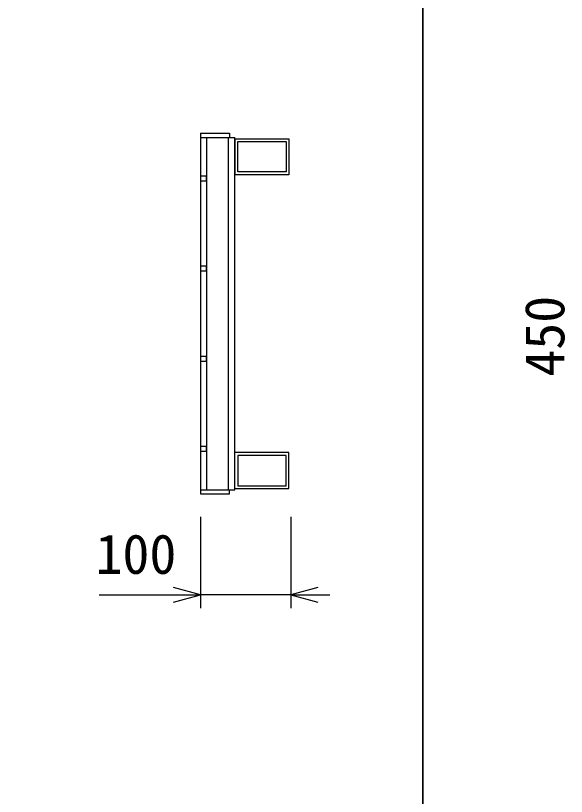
# Model space of a CAD drawing. Units: millimetres, scale not verified. Extents: x -33600 to 33600, y -11880 to 11880.
# Drawn here: x -26003 to -25392, y -7294 to -6428 of the extents above; entities that cross this region are included whole.
import ezdxf
from ezdxf.enums import TextEntityAlignment as Align

# ---------------------------------------------------------------- set-up
doc = ezdxf.new("R2010")
doc.units = ezdxf.units.MM
doc.header["$LTSCALE"] = 40
for name, color, linetype, lineweight in [('0-0_DIM', 7, 'Continuous', 25), ('0-2_HATCH', 6, 'Continuous', 25), ('0-6_TXT', 7, 'Continuous', 25)]:
    doc.layers.add(name, color=color, linetype=linetype, lineweight=lineweight)
doc.styles.add('ＭＳ ゴシック', font='')
doc.styles.get('ＭＳ ゴシック').set_extended_font_data('MS Gothic')

msp = doc.modelspace()

# ---------------------------------------------------------------- linework, layer by layer
at = {"layer": '0-0_DIM'}
for p, q in [((-25797.5, -6984.22), (-25797.5, -7085.81)), ((-25697.5, -6984.22), (-25697.5, -7085.81)), ((-25910.11, -7070.81), (-25797.5, -7070.81)), ((-25697.5, -7070.81), (-25797.5, -7070.81)), ((-25697.5, -7070.81), (-25654.03, -7070.81))]:
    msp.add_line(p, q, dxfattribs=at)
for points in [[(-25827.5, -7078.85), (-25797.5, -7070.81), (-25827.5, -7062.77)], [(-25667.5, -7062.77), (-25697.5, -7070.81), (-25667.5, -7078.85)]]:
    msp.add_lwpolyline(points, dxfattribs=at)
at = {"layer": '0-2_HATCH'}
for p, q in [((-25797.5, -6559), (-25797.5, -6959)), ((-25797.5, -6563.5), (-25759.5, -6563.5)), ((-25790.5, -6954.5), (-25790.5, -6563.5)), ((-25766.5, -6954.5), (-25766.5, -6563.5)), ((-25759.5, -6954.5), (-25759.5, -6563.5)), ((-25759.5, -6565), (-25759.5, -6605)), ((-25759.5, -6953), (-25759.5, -6913)), ((-25797.5, -6954.5), (-25759.5, -6954.5))]:
    msp.add_line(p, q, dxfattribs=at)
for points in [[(-25797.5, -6559), (-25765.5, -6559), (-25765.5, -6563.5)], [(-25759.5, -6565), (-25699.5, -6565), (-25699.5, -6605), (-25759.5, -6605)], [(-25797.5, -6606), (-25791.5, -6606), (-25791.5, -6612), (-25797.5, -6612)], [(-25797.5, -6706), (-25791.5, -6706), (-25791.5, -6712), (-25797.5, -6712)], [(-25797.5, -6806), (-25791.5, -6806), (-25791.5, -6812), (-25797.5, -6812)], [(-25797.5, -6906), (-25791.5, -6906), (-25791.5, -6912), (-25797.5, -6912)], [(-25759.5, -6953), (-25699.5, -6953), (-25699.5, -6913), (-25759.5, -6913)], [(-25797.5, -6959), (-25765.5, -6959), (-25765.5, -6954.5)]]:
    msp.add_lwpolyline(points, dxfattribs=at)
for points in [[(-25756.3, -6568.2), (-25702.7, -6568.2), (-25702.7, -6601.8), (-25756.3, -6601.8)], [(-25756.3, -6949.8), (-25702.7, -6949.8), (-25702.7, -6916.2), (-25756.3, -6916.2)]]:
    msp.add_lwpolyline(points, close=True, dxfattribs=at)
at = {"layer": '0-6_TXT'}
for points in [[(-27351.01, -8234.13), (-25551.01, -8234.13), (-25551.01, -4634.13), (-27351.01, -4634.13)], [(-25551.01, -8234.13), (-23751.01, -8234.13), (-23751.01, -4634.13), (-25551.01, -4634.13)]]:
    msp.add_lwpolyline(points, close=True, dxfattribs=at)

# ---------------------------------------------------------------- texts
at = {"layer": '0-0_DIM', "style": 'ＭＳ ゴシック'}
msp.add_text('450', height=43.99, rotation=90, dxfattribs=at).set_placement((-25380.84, -6829), align=Align.BOTTOM_LEFT)
msp.add_text('100', height=43.99, dxfattribs=at).set_placement((-25914.13, -7060.81), align=Align.BOTTOM_LEFT)

doc.saveas('drawing.dxf')
